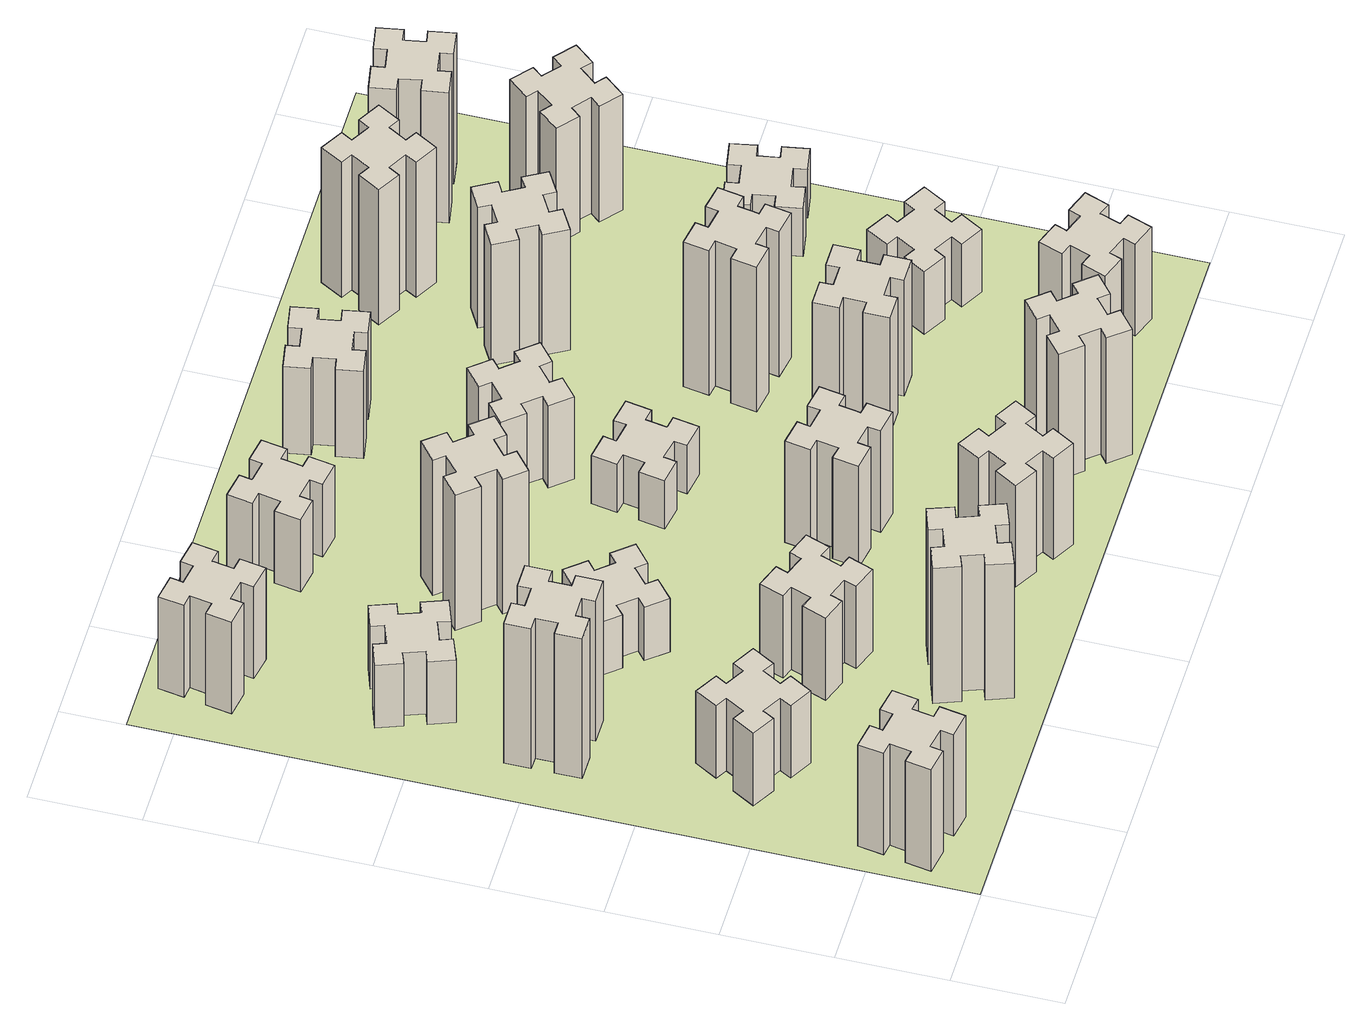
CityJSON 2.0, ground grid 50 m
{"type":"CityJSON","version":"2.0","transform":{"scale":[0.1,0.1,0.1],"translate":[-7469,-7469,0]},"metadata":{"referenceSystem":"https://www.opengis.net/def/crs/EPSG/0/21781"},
"CityObjects":{
"building1":{"type":"Building","attributes":{"class":"1000","function":"1000","usage":"1000","yearOfConstruction":2016,"roofType":"1000","measuredHeight":63,"storeysAboveGround":30,"storeysBelowGround":0},"geometry":[{"type":"Solid","lod":"1","boundaries":[[[[0,1,2,3,4,5,6,7,8,9,10,11,12,13,14,15,16,17,18,19]],[[17,16,20,21]],[[16,15,22,20]],[[15,14,23,22]],[[14,13,24,23]],[[13,12,25,24]],[[12,11,26,25]],[[11,10,27,26]],[[10,9,28,27]],[[9,8,29,28]],[[8,7,30,29]],[[7,6,31,30]],[[6,5,32,31]],[[5,4,33,32]],[[4,3,34,33]],[[3,2,35,34]],[[2,1,36,35]],[[1,0,37,36]],[[0,19,38,37]],[[19,18,39,38]],[[18,17,21,39]],[[24,25,26,27,28,29,30,31,32,33,34,35,36,37,38,39,21,20,22,23]]]]}]},
"building2":{"type":"Building","attributes":{"class":"1000","function":"1000","usage":"1000","yearOfConstruction":2016,"roofType":"1000","measuredHeight":45,"storeysAboveGround":30,"storeysBelowGround":0},"geometry":[{"type":"Solid","lod":"1","boundaries":[[[[40,41,42,43,44,45,46,47,48,49,50,51,52,53,54,55,56,57,58,59]],[[57,56,60,61]],[[56,55,62,60]],[[55,54,63,62]],[[54,53,64,63]],[[53,52,65,64]],[[52,51,66,65]],[[51,50,67,66]],[[50,49,68,67]],[[49,48,69,68]],[[48,47,70,69]],[[47,46,71,70]],[[46,45,72,71]],[[45,44,73,72]],[[44,43,74,73]],[[43,42,75,74]],[[42,41,76,75]],[[41,40,77,76]],[[40,59,78,77]],[[59,58,79,78]],[[58,57,61,79]],[[64,65,66,67,68,69,70,71,72,73,74,75,76,77,78,79,61,60,62,63]]]]}]},
"building3":{"type":"Building","attributes":{"class":"1000","function":"1000","usage":"1000","yearOfConstruction":2016,"roofType":"1000","measuredHeight":87,"storeysAboveGround":30,"storeysBelowGround":0},"geometry":[{"type":"Solid","lod":"1","boundaries":[[[[80,81,82,83,84,85,86,87,88,89,90,91,92,93,94,95,96,97,98,99]],[[97,96,100,101]],[[96,95,102,100]],[[95,94,103,102]],[[94,93,104,103]],[[93,92,105,104]],[[92,91,106,105]],[[91,90,107,106]],[[90,89,108,107]],[[89,88,109,108]],[[88,87,110,109]],[[87,86,111,110]],[[86,85,112,111]],[[85,84,113,112]],[[84,83,114,113]],[[83,82,115,114]],[[82,81,116,115]],[[81,80,117,116]],[[80,99,118,117]],[[99,98,119,118]],[[98,97,101,119]],[[104,105,106,107,108,109,110,111,112,113,114,115,116,117,118,119,101,100,102,103]]]]}]},
"building4":{"type":"Building","attributes":{"class":"1000","function":"1000","usage":"1000","yearOfConstruction":2016,"roofType":"1000","measuredHeight":39,"storeysAboveGround":30,"storeysBelowGround":0},"geometry":[{"type":"Solid","lod":"1","boundaries":[[[[120,121,122,123,124,125,126,127,128,129,130,131,132,133,134,135,136,137,138,139]],[[137,136,140,141]],[[136,135,142,140]],[[135,134,143,142]],[[134,133,144,143]],[[133,132,145,144]],[[132,131,146,145]],[[131,130,147,146]],[[130,129,148,147]],[[129,128,149,148]],[[128,127,150,149]],[[127,126,151,150]],[[126,125,152,151]],[[125,124,153,152]],[[124,123,154,153]],[[123,122,155,154]],[[122,121,156,155]],[[121,120,157,156]],[[120,139,158,157]],[[139,138,159,158]],[[138,137,141,159]],[[144,145,146,147,148,149,150,151,152,153,154,155,156,157,158,159,141,140,142,143]]]]}]},
"building5":{"type":"Building","attributes":{"class":"1000","function":"1000","usage":"1000","yearOfConstruction":2016,"roofType":"1000","measuredHeight":84,"storeysAboveGround":30,"storeysBelowGround":0},"geometry":[{"type":"Solid","lod":"1","boundaries":[[[[160,161,162,163,164,165,166,167,168,169,170,171,172,173,174,175,176,177,178,179]],[[177,176,180,181]],[[176,175,182,180]],[[175,174,183,182]],[[174,173,184,183]],[[173,172,185,184]],[[172,171,186,185]],[[171,170,187,186]],[[170,169,188,187]],[[169,168,189,188]],[[168,167,190,189]],[[167,166,191,190]],[[166,165,192,191]],[[165,164,193,192]],[[164,163,194,193]],[[163,162,195,194]],[[162,161,196,195]],[[161,160,197,196]],[[160,179,198,197]],[[179,178,199,198]],[[178,177,181,199]],[[184,185,186,187,188,189,190,191,192,193,194,195,196,197,198,199,181,180,182,183]]]]}]},
"building6":{"type":"Building","attributes":{"class":"1000","function":"1000","usage":"1000","yearOfConstruction":2016,"roofType":"1000","measuredHeight":57,"storeysAboveGround":30,"storeysBelowGround":0},"geometry":[{"type":"Solid","lod":"1","boundaries":[[[[200,201,202,203,204,205,206,207,208,209,210,211,212,213,214,215,216,217,218,219]],[[217,216,220,221]],[[216,215,222,220]],[[215,214,223,222]],[[214,213,224,223]],[[213,212,225,224]],[[212,211,226,225]],[[211,210,227,226]],[[210,209,228,227]],[[209,208,229,228]],[[208,207,230,229]],[[207,206,231,230]],[[206,205,232,231]],[[205,204,233,232]],[[204,203,234,233]],[[203,202,235,234]],[[202,201,236,235]],[[201,200,237,236]],[[200,219,238,237]],[[219,218,239,238]],[[218,217,221,239]],[[224,225,226,227,228,229,230,231,232,233,234,235,236,237,238,239,221,220,222,223]]]]}]},
"building7":{"type":"Building","attributes":{"class":"1000","function":"1000","usage":"1000","yearOfConstruction":2016,"roofType":"1000","measuredHeight":51,"storeysAboveGround":30,"storeysBelowGround":0},"geometry":[{"type":"Solid","lod":"1","boundaries":[[[[240,241,242,243,244,245,246,247,248,249,250,251,252,253,254,255,256,257,258,259]],[[257,256,260,261]],[[256,255,262,260]],[[255,254,263,262]],[[254,253,264,263]],[[253,252,265,264]],[[252,251,266,265]],[[251,250,267,266]],[[250,249,268,267]],[[249,248,269,268]],[[248,247,270,269]],[[247,246,271,270]],[[246,245,272,271]],[[245,244,273,272]],[[244,243,274,273]],[[243,242,275,274]],[[242,241,276,275]],[[241,240,277,276]],[[240,259,278,277]],[[259,258,279,278]],[[258,257,261,279]],[[264,265,266,267,268,269,270,271,272,273,274,275,276,277,278,279,261,260,262,263]]]]}]},
"building8":{"type":"Building","attributes":{"class":"1000","function":"1000","usage":"1000","yearOfConstruction":2016,"roofType":"1000","measuredHeight":33,"storeysAboveGround":30,"storeysBelowGround":0},"geometry":[{"type":"Solid","lod":"1","boundaries":[[[[280,281,282,283,284,285,286,287,288,289,290,291,292,293,294,295,296,297,298,299]],[[297,296,300,301]],[[296,295,302,300]],[[295,294,303,302]],[[294,293,304,303]],[[293,292,305,304]],[[292,291,306,305]],[[291,290,307,306]],[[290,289,308,307]],[[289,288,309,308]],[[288,287,310,309]],[[287,286,311,310]],[[286,285,312,311]],[[285,284,313,312]],[[284,283,314,313]],[[283,282,315,314]],[[282,281,316,315]],[[281,280,317,316]],[[280,299,318,317]],[[299,298,319,318]],[[298,297,301,319]],[[304,305,306,307,308,309,310,311,312,313,314,315,316,317,318,319,301,300,302,303]]]]}]},
"building9":{"type":"Building","attributes":{"class":"1000","function":"1000","usage":"1000","yearOfConstruction":2016,"roofType":"1000","measuredHeight":84,"storeysAboveGround":30,"storeysBelowGround":0},"geometry":[{"type":"Solid","lod":"1","boundaries":[[[[320,321,322,323,324,325,326,327,328,329,330,331,332,333,334,335,336,337,338,339]],[[337,336,340,341]],[[336,335,342,340]],[[335,334,343,342]],[[334,333,344,343]],[[333,332,345,344]],[[332,331,346,345]],[[331,330,347,346]],[[330,329,348,347]],[[329,328,349,348]],[[328,327,350,349]],[[327,326,351,350]],[[326,325,352,351]],[[325,324,353,352]],[[324,323,354,353]],[[323,322,355,354]],[[322,321,356,355]],[[321,320,357,356]],[[320,339,358,357]],[[339,338,359,358]],[[338,337,341,359]],[[344,345,346,347,348,349,350,351,352,353,354,355,356,357,358,359,341,340,342,343]]]]}]},
"building10":{"type":"Building","attributes":{"class":"1000","function":"1000","usage":"1000","yearOfConstruction":2016,"roofType":"1000","measuredHeight":63,"storeysAboveGround":30,"storeysBelowGround":0},"geometry":[{"type":"Solid","lod":"1","boundaries":[[[[360,361,362,363,364,365,366,367,368,369,370,371,372,373,374,375,376,377,378,379]],[[377,376,380,381]],[[376,375,382,380]],[[375,374,383,382]],[[374,373,384,383]],[[373,372,385,384]],[[372,371,386,385]],[[371,370,387,386]],[[370,369,388,387]],[[369,368,389,388]],[[368,367,390,389]],[[367,366,391,390]],[[366,365,392,391]],[[365,364,393,392]],[[364,363,394,393]],[[363,362,395,394]],[[362,361,396,395]],[[361,360,397,396]],[[360,379,398,397]],[[379,378,399,398]],[[378,377,381,399]],[[384,385,386,387,388,389,390,391,392,393,394,395,396,397,398,399,381,380,382,383]]]]}]},
"building11":{"type":"Building","attributes":{"class":"1000","function":"1000","usage":"1000","yearOfConstruction":2016,"roofType":"1000","measuredHeight":45,"storeysAboveGround":30,"storeysBelowGround":0},"geometry":[{"type":"Solid","lod":"1","boundaries":[[[[400,401,402,403,404,405,406,407,408,409,410,411,412,413,414,415,416,417,418,419]],[[417,416,420,421]],[[416,415,422,420]],[[415,414,423,422]],[[414,413,424,423]],[[413,412,425,424]],[[412,411,426,425]],[[411,410,427,426]],[[410,409,428,427]],[[409,408,429,428]],[[408,407,430,429]],[[407,406,431,430]],[[406,405,432,431]],[[405,404,433,432]],[[404,403,434,433]],[[403,402,435,434]],[[402,401,436,435]],[[401,400,437,436]],[[400,419,438,437]],[[419,418,439,438]],[[418,417,421,439]],[[424,425,426,427,428,429,430,431,432,433,434,435,436,437,438,439,421,420,422,423]]]]}]},
"building12":{"type":"Building","attributes":{"class":"1000","function":"1000","usage":"1000","yearOfConstruction":2016,"roofType":"1000","measuredHeight":63,"storeysAboveGround":30,"storeysBelowGround":0},"geometry":[{"type":"Solid","lod":"1","boundaries":[[[[440,441,442,443,444,445,446,447,448,449,450,451,452,453,454,455,456,457,458,459]],[[457,456,460,461]],[[456,455,462,460]],[[455,454,463,462]],[[454,453,464,463]],[[453,452,465,464]],[[452,451,466,465]],[[451,450,467,466]],[[450,449,468,467]],[[449,448,469,468]],[[448,447,470,469]],[[447,446,471,470]],[[446,445,472,471]],[[445,444,473,472]],[[444,443,474,473]],[[443,442,475,474]],[[442,441,476,475]],[[441,440,477,476]],[[440,459,478,477]],[[459,458,479,478]],[[458,457,461,479]],[[464,465,466,467,468,469,470,471,472,473,474,475,476,477,478,479,461,460,462,463]]]]}]},
"building13":{"type":"Building","attributes":{"class":"1000","function":"1000","usage":"1000","yearOfConstruction":2016,"roofType":"1000","measuredHeight":30,"storeysAboveGround":30,"storeysBelowGround":0},"geometry":[{"type":"Solid","lod":"1","boundaries":[[[[480,481,482,483,484,485,486,487,488,489,490,491,492,493,494,495,496,497,498,499]],[[497,496,500,501]],[[496,495,502,500]],[[495,494,503,502]],[[494,493,504,503]],[[493,492,505,504]],[[492,491,506,505]],[[491,490,507,506]],[[490,489,508,507]],[[489,488,509,508]],[[488,487,510,509]],[[487,486,511,510]],[[486,485,512,511]],[[485,484,513,512]],[[484,483,514,513]],[[483,482,515,514]],[[482,481,516,515]],[[481,480,517,516]],[[480,499,518,517]],[[499,498,519,518]],[[498,497,501,519]],[[504,505,506,507,508,509,510,511,512,513,514,515,516,517,518,519,501,500,502,503]]]]}]},
"building14":{"type":"Building","attributes":{"class":"1000","function":"1000","usage":"1000","yearOfConstruction":2016,"roofType":"1000","measuredHeight":51,"storeysAboveGround":30,"storeysBelowGround":0},"geometry":[{"type":"Solid","lod":"1","boundaries":[[[[520,521,522,523,524,525,526,527,528,529,530,531,532,533,534,535,536,537,538,539]],[[537,536,540,541]],[[536,535,542,540]],[[535,534,543,542]],[[534,533,544,543]],[[533,532,545,544]],[[532,531,546,545]],[[531,530,547,546]],[[530,529,548,547]],[[529,528,549,548]],[[528,527,550,549]],[[527,526,551,550]],[[526,525,552,551]],[[525,524,553,552]],[[524,523,554,553]],[[523,522,555,554]],[[522,521,556,555]],[[521,520,557,556]],[[520,539,558,557]],[[539,538,559,558]],[[538,537,541,559]],[[544,545,546,547,548,549,550,551,552,553,554,555,556,557,558,559,541,540,542,543]]]]}]},
"building15":{"type":"Building","attributes":{"class":"1000","function":"1000","usage":"1000","yearOfConstruction":2016,"roofType":"1000","measuredHeight":78,"storeysAboveGround":30,"storeysBelowGround":0},"geometry":[{"type":"Solid","lod":"1","boundaries":[[[[560,561,562,563,564,565,566,567,568,569,570,571,572,573,574,575,576,577,578,579]],[[577,576,580,581]],[[576,575,582,580]],[[575,574,583,582]],[[574,573,584,583]],[[573,572,585,584]],[[572,571,586,585]],[[571,570,587,586]],[[570,569,588,587]],[[569,568,589,588]],[[568,567,590,589]],[[567,566,591,590]],[[566,565,592,591]],[[565,564,593,592]],[[564,563,594,593]],[[563,562,595,594]],[[562,561,596,595]],[[561,560,597,596]],[[560,579,598,597]],[[579,578,599,598]],[[578,577,581,599]],[[584,585,586,587,588,589,590,591,592,593,594,595,596,597,598,599,581,580,582,583]]]]}]},
"building16":{"type":"Building","attributes":{"class":"1000","function":"1000","usage":"1000","yearOfConstruction":2016,"roofType":"1000","measuredHeight":54,"storeysAboveGround":30,"storeysBelowGround":0},"geometry":[{"type":"Solid","lod":"1","boundaries":[[[[600,601,602,603,604,605,606,607,608,609,610,611,612,613,614,615,616,617,618,619]],[[617,616,620,621]],[[616,615,622,620]],[[615,614,623,622]],[[614,613,624,623]],[[613,612,625,624]],[[612,611,626,625]],[[611,610,627,626]],[[610,609,628,627]],[[609,608,629,628]],[[608,607,630,629]],[[607,606,631,630]],[[606,605,632,631]],[[605,604,633,632]],[[604,603,634,633]],[[603,602,635,634]],[[602,601,636,635]],[[601,600,637,636]],[[600,619,638,637]],[[619,618,639,638]],[[618,617,621,639]],[[624,625,626,627,628,629,630,631,632,633,634,635,636,637,638,639,621,620,622,623]]]]}]},
"building17":{"type":"Building","attributes":{"class":"1000","function":"1000","usage":"1000","yearOfConstruction":2016,"roofType":"1000","measuredHeight":72,"storeysAboveGround":30,"storeysBelowGround":0},"geometry":[{"type":"Solid","lod":"1","boundaries":[[[[640,641,642,643,644,645,646,647,648,649,650,651,652,653,654,655,656,657,658,659]],[[657,656,660,661]],[[656,655,662,660]],[[655,654,663,662]],[[654,653,664,663]],[[653,652,665,664]],[[652,651,666,665]],[[651,650,667,666]],[[650,649,668,667]],[[649,648,669,668]],[[648,647,670,669]],[[647,646,671,670]],[[646,645,672,671]],[[645,644,673,672]],[[644,643,674,673]],[[643,642,675,674]],[[642,641,676,675]],[[641,640,677,676]],[[640,659,678,677]],[[659,658,679,678]],[[658,657,661,679]],[[664,665,666,667,668,669,670,671,672,673,674,675,676,677,678,679,661,660,662,663]]]]}]},
"building18":{"type":"Building","attributes":{"class":"1000","function":"1000","usage":"1000","yearOfConstruction":2016,"roofType":"1000","measuredHeight":90,"storeysAboveGround":30,"storeysBelowGround":0},"geometry":[{"type":"Solid","lod":"1","boundaries":[[[[680,681,682,683,684,685,686,687,688,689,690,691,692,693,694,695,696,697,698,699]],[[697,696,700,701]],[[696,695,702,700]],[[695,694,703,702]],[[694,693,704,703]],[[693,692,705,704]],[[692,691,706,705]],[[691,690,707,706]],[[690,689,708,707]],[[689,688,709,708]],[[688,687,710,709]],[[687,686,711,710]],[[686,685,712,711]],[[685,684,713,712]],[[684,683,714,713]],[[683,682,715,714]],[[682,681,716,715]],[[681,680,717,716]],[[680,699,718,717]],[[699,698,719,718]],[[698,697,701,719]],[[704,705,706,707,708,709,710,711,712,713,714,715,716,717,718,719,701,700,702,703]]]]}]},
"building19":{"type":"Building","attributes":{"class":"1000","function":"1000","usage":"1000","yearOfConstruction":2016,"roofType":"1000","measuredHeight":57,"storeysAboveGround":30,"storeysBelowGround":0},"geometry":[{"type":"Solid","lod":"1","boundaries":[[[[720,721,722,723,724,725,726,727,728,729,730,731,732,733,734,735,736,737,738,739]],[[737,736,740,741]],[[736,735,742,740]],[[735,734,743,742]],[[734,733,744,743]],[[733,732,745,744]],[[732,731,746,745]],[[731,730,747,746]],[[730,729,748,747]],[[729,728,749,748]],[[728,727,750,749]],[[727,726,751,750]],[[726,725,752,751]],[[725,724,753,752]],[[724,723,754,753]],[[723,722,755,754]],[[722,721,756,755]],[[721,720,757,756]],[[720,739,758,757]],[[739,738,759,758]],[[738,737,741,759]],[[744,745,746,747,748,749,750,751,752,753,754,755,756,757,758,759,741,740,742,743]]]]}]},
"building20":{"type":"Building","attributes":{"class":"1000","function":"1000","usage":"1000","yearOfConstruction":2016,"roofType":"1000","measuredHeight":75,"storeysAboveGround":30,"storeysBelowGround":0},"geometry":[{"type":"Solid","lod":"1","boundaries":[[[[760,761,762,763,764,765,766,767,768,769,770,771,772,773,774,775,776,777,778,779]],[[777,776,780,781]],[[776,775,782,780]],[[775,774,783,782]],[[774,773,784,783]],[[773,772,785,784]],[[772,771,786,785]],[[771,770,787,786]],[[770,769,788,787]],[[769,768,789,788]],[[768,767,790,789]],[[767,766,791,790]],[[766,765,792,791]],[[765,764,793,792]],[[764,763,794,793]],[[763,762,795,794]],[[762,761,796,795]],[[761,760,797,796]],[[760,779,798,797]],[[779,778,799,798]],[[778,777,781,799]],[[784,785,786,787,788,789,790,791,792,793,794,795,796,797,798,799,781,780,782,783]]]]}]},
"building21":{"type":"Building","attributes":{"class":"1000","function":"1000","usage":"1000","yearOfConstruction":2016,"roofType":"1000","measuredHeight":39,"storeysAboveGround":30,"storeysBelowGround":0},"geometry":[{"type":"Solid","lod":"1","boundaries":[[[[800,801,802,803,804,805,806,807,808,809,810,811,812,813,814,815,816,817,818,819]],[[817,816,820,821]],[[816,815,822,820]],[[815,814,823,822]],[[814,813,824,823]],[[813,812,825,824]],[[812,811,826,825]],[[811,810,827,826]],[[810,809,828,827]],[[809,808,829,828]],[[808,807,830,829]],[[807,806,831,830]],[[806,805,832,831]],[[805,804,833,832]],[[804,803,834,833]],[[803,802,835,834]],[[802,801,836,835]],[[801,800,837,836]],[[800,819,838,837]],[[819,818,839,838]],[[818,817,821,839]],[[824,825,826,827,828,829,830,831,832,833,834,835,836,837,838,839,821,820,822,823]]]]}]},
"building22":{"type":"Building","attributes":{"class":"1000","function":"1000","usage":"1000","yearOfConstruction":2016,"roofType":"1000","measuredHeight":84,"storeysAboveGround":30,"storeysBelowGround":0},"geometry":[{"type":"Solid","lod":"1","boundaries":[[[[840,841,842,843,844,845,846,847,848,849,850,851,852,853,854,855,856,857,858,859]],[[857,856,860,861]],[[856,855,862,860]],[[855,854,863,862]],[[854,853,864,863]],[[853,852,865,864]],[[852,851,866,865]],[[851,850,867,866]],[[850,849,868,867]],[[849,848,869,868]],[[848,847,870,869]],[[847,846,871,870]],[[846,845,872,871]],[[845,844,873,872]],[[844,843,874,873]],[[843,842,875,874]],[[842,841,876,875]],[[841,840,877,876]],[[840,859,878,877]],[[859,858,879,878]],[[858,857,861,879]],[[864,865,866,867,868,869,870,871,872,873,874,875,876,877,878,879,861,860,862,863]]]]}]},
"building23":{"type":"Building","attributes":{"class":"1000","function":"1000","usage":"1000","yearOfConstruction":2016,"roofType":"1000","measuredHeight":30,"storeysAboveGround":30,"storeysBelowGround":0},"geometry":[{"type":"Solid","lod":"1","boundaries":[[[[880,881,882,883,884,885,886,887,888,889,890,891,892,893,894,895,896,897,898,899]],[[897,896,900,901]],[[896,895,902,900]],[[895,894,903,902]],[[894,893,904,903]],[[893,892,905,904]],[[892,891,906,905]],[[891,890,907,906]],[[890,889,908,907]],[[889,888,909,908]],[[888,887,910,909]],[[887,886,911,910]],[[886,885,912,911]],[[885,884,913,912]],[[884,883,914,913]],[[883,882,915,914]],[[882,881,916,915]],[[881,880,917,916]],[[880,899,918,917]],[[899,898,919,918]],[[898,897,901,919]],[[904,905,906,907,908,909,910,911,912,913,914,915,916,917,918,919,901,900,902,903]]]]}]},
"building24":{"type":"Building","attributes":{"class":"1000","function":"1000","usage":"1000","yearOfConstruction":2016,"roofType":"1000","measuredHeight":72,"storeysAboveGround":30,"storeysBelowGround":0},"geometry":[{"type":"Solid","lod":"1","boundaries":[[[[920,921,922,923,924,925,926,927,928,929,930,931,932,933,934,935,936,937,938,939]],[[937,936,940,941]],[[936,935,942,940]],[[935,934,943,942]],[[934,933,944,943]],[[933,932,945,944]],[[932,931,946,945]],[[931,930,947,946]],[[930,929,948,947]],[[929,928,949,948]],[[928,927,950,949]],[[927,926,951,950]],[[926,925,952,951]],[[925,924,953,952]],[[924,923,954,953]],[[923,922,955,954]],[[922,921,956,955]],[[921,920,957,956]],[[920,939,958,957]],[[939,938,959,958]],[[938,937,941,959]],[[944,945,946,947,948,949,950,951,952,953,954,955,956,957,958,959,941,940,942,943]]]]}]},
"building25":{"type":"Building","attributes":{"class":"1000","function":"1000","usage":"1000","yearOfConstruction":2016,"roofType":"1000","measuredHeight":81,"storeysAboveGround":30,"storeysBelowGround":0},"geometry":[{"type":"Solid","lod":"1","boundaries":[[[[960,961,962,963,964,965,966,967,968,969,970,971,972,973,974,975,976,977,978,979]],[[977,976,980,981]],[[976,975,982,980]],[[975,974,983,982]],[[974,973,984,983]],[[973,972,985,984]],[[972,971,986,985]],[[971,970,987,986]],[[970,969,988,987]],[[969,968,989,988]],[[968,967,990,989]],[[967,966,991,990]],[[966,965,992,991]],[[965,964,993,992]],[[964,963,994,993]],[[963,962,995,994]],[[962,961,996,995]],[[961,960,997,996]],[[960,979,998,997]],[[979,978,999,998]],[[978,977,981,999]],[[984,985,986,987,988,989,990,991,992,993,994,995,996,997,998,999,981,980,982,983]]]]}]},
"landuse1":{"type":"LandUse","attributes":{"name":"plot1","function":"1010"},"geometry":[{"type":"MultiSurface","lod":"1","boundaries":[[[1000,1001,1002,1003]]]}]}
},
"vertices":[
[344,475,0],[245,492,0],[256,551,0],[137,572,0],[117,454,0],[176,444,0],[158,345,0],[99,356,0],[78,237,0],[197,217,0],[207,276,0],[305,258,0],[295,199,0],[413,178,0],[434,297,0],[375,307,0],[392,405,0],[451,395,0],[472,513,0],[354,534,0],[392,405,630],[451,395,630],[375,307,630],[434,297,630],[413,178,630],[295,199,630],[305,258,630],[207,276,630],[197,217,630],[78,237,630],[99,356,630],[158,345,630],[176,444,630],[117,454,630],[137,572,630],[256,551,630],[245,492,630],[344,475,630],[354,534,630],[472,513,630],
[546,1017,0],[596,1104,0],[648,1074,0],[708,1178,0],[604,1238,0],[574,1186,0],[487,1236,0],[517,1288,0],[413,1348,0],[353,1244,0],[405,1214,0],[355,1127,0],[303,1157,0],[243,1053,0],[347,993,0],[377,1045,0],[464,995,0],[434,943,0],[538,883,0],[598,987,0],[464,995,450],[434,943,450],[377,1045,450],[347,993,450],[243,1053,450],[303,1157,450],[355,1127,450],[405,1214,450],[353,1244,450],[413,1348,450],[517,1288,450],[487,1236,450],[574,1186,450],[604,1238,450],[708,1178,450],[648,1074,450],[596,1104,450],[546,1017,450],[598,987,450],[538,883,450],
[325,1845,0],[425,1845,0],[425,1785,0],[545,1785,0],[545,1905,0],[485,1905,0],[485,2005,0],[545,2005,0],[545,2125,0],[425,2125,0],[425,2065,0],[325,2065,0],[325,2125,0],[205,2125,0],[205,2005,0],[265,2005,0],[265,1905,0],[205,1905,0],[205,1785,0],[325,1785,0],[265,1905,870],[205,1905,870],[265,2005,870],[205,2005,870],[205,2125,870],[325,2125,870],[325,2065,870],[425,2065,870],[425,2125,870],[545,2125,870],[545,2005,870],[485,2005,870],[485,1905,870],[545,1905,870],[545,1785,870],[425,1785,870],[425,1845,870],[325,1845,870],[325,1785,870],[205,1785,870],
[596,2586,0],[562,2680,0],[618,2700,0],[577,2813,0],[464,2772,0],[485,2716,0],[391,2682,0],[370,2738,0],[257,2697,0],[299,2584,0],[355,2605,0],[389,2511,0],[333,2490,0],[374,2377,0],[487,2419,0],[466,2475,0],[560,2509,0],[580,2453,0],[693,2494,0],[652,2607,0],[560,2509,390],[580,2453,390],[466,2475,390],[487,2419,390],[374,2377,390],[333,2490,390],[389,2511,390],[355,2605,390],[299,2584,390],[257,2697,390],[370,2738,390],[391,2682,390],[485,2716,390],[464,2772,390],[577,2813,390],[618,2700,390],[562,2680,390],[596,2586,390],[652,2607,390],[693,2494,390],
[1095,385,0],[1129,291,0],[1073,270,0],[1114,157,0],[1227,199,0],[1206,255,0],[1300,289,0],[1320,233,0],[1433,274,0],[1392,387,0],[1336,366,0],[1302,460,0],[1358,480,0],[1317,593,0],[1204,552,0],[1225,496,0],[1131,462,0],[1110,518,0],[997,477,0],[1039,364,0],[1131,462,840],[1110,518,840],[1225,496,840],[1204,552,840],[1317,593,840],[1358,480,840],[1302,460,840],[1336,366,840],[1392,387,840],[1433,274,840],[1320,233,840],[1300,289,840],[1206,255,840],[1227,199,840],[1114,157,840],[1073,270,840],[1129,291,840],[1095,385,840],[1039,364,840],[997,477,840],
[475,3367,0],[492,3465,0],[551,3455,0],[572,3573,0],[454,3594,0],[444,3535,0],[345,3552,0],[356,3611,0],[237,3632,0],[217,3514,0],[276,3504,0],[258,3405,0],[199,3416,0],[178,3297,0],[297,3277,0],[307,3336,0],[405,3318,0],[395,3259,0],[513,3238,0],[534,3357,0],[405,3318,570],[395,3259,570],[307,3336,570],[297,3277,570],[178,3297,570],[199,3416,570],[258,3405,570],[276,3504,570],[217,3514,570],[237,3632,570],[356,3611,570],[345,3552,570],[444,3535,570],[454,3594,570],[572,3573,570],[551,3455,570],[492,3465,570],[475,3367,570],[534,3357,570],[513,3238,570],
[1029,1100,0],[995,1006,0],[939,1027,0],[897,914,0],[1010,873,0],[1031,929,0],[1125,895,0],[1104,839,0],[1217,797,0],[1258,910,0],[1202,931,0],[1236,1025,0],[1292,1004,0],[1333,1117,0],[1220,1158,0],[1200,1102,0],[1106,1136,0],[1127,1192,0],[1014,1233,0],[973,1120,0],[1106,1136,510],[1127,1192,510],[1200,1102,510],[1220,1158,510],[1333,1117,510],[1292,1004,510],[1236,1025,510],[1202,931,510],[1258,910,510],[1217,797,510],[1104,839,510],[1125,895,510],[1031,929,510],[1010,873,510],[897,914,510],[939,1027,510],[995,1006,510],[1029,1100,510],[973,1120,510],[1014,1233,510],
[899,1823,0],[963,1746,0],[917,1708,0],[994,1616,0],[1086,1693,0],[1048,1739,0],[1124,1803,0],[1163,1757,0],[1255,1834,0],[1178,1926,0],[1132,1888,0],[1067,1964,0],[1113,2003,0],[1036,2095,0],[944,2018,0],[983,1972,0],[906,1907,0],[868,1953,0],[776,1876,0],[853,1784,0],[906,1907,330],[868,1953,330],[983,1972,330],[944,2018,330],[1036,2095,330],[1113,2003,330],[1067,1964,330],[1132,1888,330],[1178,1926,330],[1255,1834,330],[1163,1757,330],[1124,1803,330],[1048,1739,330],[1086,1693,330],[994,1616,330],[917,1708,330],[963,1746,330],[899,1823,330],[853,1784,330],[776,1876,330],
[1232,2528,0],[1167,2604,0],[1213,2643,0],[1136,2735,0],[1044,2658,0],[1083,2612,0],[1006,2547,0],[968,2593,0],[876,2516,0],[953,2424,0],[999,2463,0],[1063,2386,0],[1017,2348,0],[1094,2256,0],[1186,2333,0],[1148,2379,0],[1224,2443,0],[1263,2397,0],[1355,2474,0],[1278,2566,0],[1224,2443,840],[1263,2397,840],[1148,2379,840],[1186,2333,840],[1094,2256,840],[1017,2348,840],[1063,2386,840],[999,2463,840],[953,2424,840],[876,2516,840],[968,2593,840],[1006,2547,840],[1083,2612,840],[1044,2658,840],[1136,2735,840],[1213,2643,840],[1167,2604,840],[1232,2528,840],[1278,2566,840],[1355,2474,840],
[2026,277,0],[2076,364,0],[2128,334,0],[2188,438,0],[2084,498,0],[2054,446,0],[1967,496,0],[1997,548,0],[1893,608,0],[1833,504,0],[1885,474,0],[1835,387,0],[1783,417,0],[1723,313,0],[1827,253,0],[1857,305,0],[1944,255,0],[1914,203,0],[2018,143,0],[2078,247,0],[1944,255,630],[1914,203,630],[1857,305,630],[1827,253,630],[1723,313,630],[1783,417,630],[1835,387,630],[1885,474,630],[1833,504,630],[1893,608,630],[1997,548,630],[1967,496,630],[2054,446,630],[2084,498,630],[2188,438,630],[2128,334,630],[2076,364,630],[2026,277,630],[2078,247,630],[2018,143,630],
[1215,3267,0],[1232,3365,0],[1291,3355,0],[1312,3473,0],[1194,3494,0],[1184,3435,0],[1085,3452,0],[1096,3511,0],[977,3532,0],[957,3414,0],[1016,3404,0],[998,3305,0],[939,3316,0],[918,3197,0],[1037,3177,0],[1047,3236,0],[1145,3218,0],[1135,3159,0],[1253,3138,0],[1274,3257,0],[1145,3218,450],[1135,3159,450],[1047,3236,450],[1037,3177,450],[918,3197,450],[939,3316,450],[998,3305,450],[1016,3404,450],[957,3414,450],[977,3532,450],[1096,3511,450],[1085,3452,450],[1184,3435,450],[1194,3494,450],[1312,3473,450],[1291,3355,450],[1232,3365,450],[1215,3267,450],[1274,3257,450],[1253,3138,450],
[1787,1016,0],[1885,998,0],[1875,939,0],[1993,918,0],[2014,1037,0],[1955,1047,0],[1972,1145,0],[2031,1135,0],[2052,1253,0],[1934,1274,0],[1924,1215,0],[1825,1232,0],[1836,1291,0],[1717,1312,0],[1697,1194,0],[1756,1184,0],[1738,1085,0],[1679,1096,0],[1658,977,0],[1777,957,0],[1738,1085,630],[1679,1096,630],[1756,1184,630],[1697,1194,630],[1717,1312,630],[1836,1291,630],[1825,1232,630],[1924,1215,630],[1934,1274,630],[2052,1253,630],[2031,1135,630],[1972,1145,630],[1955,1047,630],[2014,1037,630],[1993,918,630],[1875,939,630],[1885,998,630],[1787,1016,630],[1777,957,630],[1658,977,630],
[1787,1856,0],[1885,1838,0],[1875,1779,0],[1993,1758,0],[2014,1877,0],[1955,1887,0],[1972,1985,0],[2031,1975,0],[2052,2093,0],[1934,2114,0],[1924,2055,0],[1825,2072,0],[1836,2131,0],[1717,2152,0],[1697,2034,0],[1756,2024,0],[1738,1925,0],[1679,1936,0],[1658,1817,0],[1777,1797,0],[1738,1925,300],[1679,1936,300],[1756,2024,300],[1697,2034,300],[1717,2152,300],[1836,2131,300],[1825,2072,300],[1924,2055,300],[1934,2114,300],[2052,2093,300],[2031,1975,300],[1972,1985,300],[1955,1887,300],[2014,1877,300],[1993,1758,300],[1875,1779,300],[1885,1838,300],[1787,1856,300],[1777,1797,300],[1658,1817,300],
[1888,2379,0],[1964,2443,0],[2003,2397,0],[2095,2474,0],[2018,2566,0],[1972,2528,0],[1907,2604,0],[1953,2643,0],[1876,2735,0],[1784,2658,0],[1823,2612,0],[1746,2547,0],[1708,2593,0],[1616,2516,0],[1693,2424,0],[1739,2463,0],[1803,2386,0],[1757,2348,0],[1834,2256,0],[1926,2333,0],[1803,2386,510],[1757,2348,510],[1739,2463,510],[1693,2424,510],[1616,2516,510],[1708,2593,510],[1746,2547,510],[1823,2612,510],[1784,2658,510],[1876,2735,510],[1953,2643,510],[1907,2604,510],[1972,2528,510],[2018,2566,510],[2095,2474,510],[2003,2397,510],[1964,2443,510],[1888,2379,510],[1926,2333,510],[1834,2256,510],
[2479,243,0],[2543,166,0],[2497,128,0],[2574,36,0],[2666,113,0],[2628,159,0],[2704,223,0],[2743,177,0],[2835,254,0],[2758,346,0],[2712,308,0],[2647,384,0],[2693,423,0],[2616,515,0],[2524,438,0],[2563,392,0],[2486,327,0],[2448,373,0],[2356,296,0],[2433,204,0],[2486,327,780],[2448,373,780],[2563,392,780],[2524,438,780],[2616,515,780],[2693,423,780],[2647,384,780],[2712,308,780],[2758,346,780],[2835,254,780],[2743,177,780],[2704,223,780],[2628,159,780],[2666,113,780],[2574,36,780],[2497,128,780],[2543,166,780],[2479,243,780],[2433,204,780],[2356,296,780],
[1885,3452,0],[1787,3435,0],[1777,3494,0],[1658,3473,0],[1679,3355,0],[1738,3365,0],[1756,3267,0],[1697,3257,0],[1717,3138,0],[1836,3159,0],[1825,3218,0],[1924,3236,0],[1934,3177,0],[2052,3197,0],[2031,3316,0],[1972,3305,0],[1955,3404,0],[2014,3414,0],[1993,3532,0],[1875,3511,0],[1955,3404,540],[2014,3414,540],[1972,3305,540],[2031,3316,540],[2052,3197,540],[1934,3177,540],[1924,3236,540],[1825,3218,540],[1836,3159,540],[1717,3138,540],[1697,3257,540],[1756,3267,540],[1738,3365,540],[1679,3355,540],[1658,3473,540],[1777,3494,540],[1787,3435,540],[1885,3452,540],[1875,3511,540],[1993,3532,540],
[2545,1105,0],[2645,1105,0],[2645,1045,0],[2765,1045,0],[2765,1165,0],[2705,1165,0],[2705,1265,0],[2765,1265,0],[2765,1385,0],[2645,1385,0],[2645,1325,0],[2545,1325,0],[2545,1385,0],[2425,1385,0],[2425,1265,0],[2485,1265,0],[2485,1165,0],[2425,1165,0],[2425,1045,0],[2545,1045,0],[2485,1165,720],[2425,1165,720],[2485,1265,720],[2425,1265,720],[2425,1385,720],[2545,1385,720],[2545,1325,720],[2645,1325,720],[2645,1385,720],[2765,1385,720],[2765,1265,720],[2705,1265,720],[2705,1165,720],[2765,1165,720],[2765,1045,720],[2645,1045,720],[2645,1105,720],[2545,1105,720],[2545,1045,720],[2425,1045,720],
[2496,1824,0],[2478,1725,0],[2419,1736,0],[2398,1617,0],[2517,1597,0],[2527,1656,0],[2625,1638,0],[2615,1579,0],[2733,1558,0],[2754,1677,0],[2695,1687,0],[2712,1785,0],[2771,1775,0],[2792,1893,0],[2674,1914,0],[2664,1855,0],[2565,1872,0],[2576,1931,0],[2457,1952,0],[2437,1834,0],[2565,1872,900],[2576,1931,900],[2664,1855,900],[2674,1914,900],[2792,1893,900],[2771,1775,900],[2712,1785,900],[2695,1687,900],[2754,1677,900],[2733,1558,900],[2615,1579,900],[2625,1638,900],[2527,1656,900],[2517,1597,900],[2398,1617,900],[2419,1736,900],[2478,1725,900],[2496,1824,900],[2437,1834,900],[2457,1952,900],
[3322,291,0],[3356,385,0],[3412,364,0],[3453,477,0],[3340,518,0],[3320,462,0],[3226,496,0],[3247,552,0],[3134,593,0],[3093,480,0],[3149,460,0],[3115,366,0],[3059,387,0],[3017,274,0],[3130,233,0],[3151,289,0],[3245,255,0],[3224,199,0],[3337,157,0],[3378,270,0],[3245,255,570],[3224,199,570],[3151,289,570],[3130,233,570],[3017,274,570],[3059,387,570],[3115,366,570],[3149,460,570],[3093,480,570],[3134,593,570],[3247,552,570],[3226,496,570],[3320,462,570],[3340,518,570],[3453,477,570],[3412,364,570],[3356,385,570],[3322,291,570],[3378,270,570],[3337,157,570],
[2716,2707,0],[2666,2794,0],[2718,2824,0],[2658,2928,0],[2554,2868,0],[2584,2816,0],[2497,2766,0],[2467,2818,0],[2363,2758,0],[2423,2654,0],[2475,2684,0],[2525,2597,0],[2473,2567,0],[2533,2463,0],[2637,2523,0],[2607,2575,0],[2694,2625,0],[2724,2573,0],[2828,2633,0],[2768,2737,0],[2694,2625,750],[2724,2573,750],[2607,2575,750],[2637,2523,750],[2533,2463,750],[2473,2567,750],[2525,2597,750],[2475,2684,750],[2423,2654,750],[2363,2758,750],[2467,2818,750],[2497,2766,750],[2584,2816,750],[2554,2868,750],[2658,2928,750],[2718,2824,750],[2666,2794,750],[2716,2707,750],[2768,2737,750],[2828,2633,750],
[3137,1045,0],[3224,995,0],[3194,943,0],[3298,883,0],[3358,987,0],[3306,1017,0],[3356,1104,0],[3408,1074,0],[3468,1178,0],[3364,1238,0],[3334,1186,0],[3247,1236,0],[3277,1288,0],[3173,1348,0],[3113,1244,0],[3165,1214,0],[3115,1127,0],[3063,1157,0],[3003,1053,0],[3107,993,0],[3115,1127,390],[3063,1157,390],[3165,1214,390],[3113,1244,390],[3173,1348,390],[3277,1288,390],[3247,1236,390],[3334,1186,390],[3364,1238,390],[3468,1178,390],[3408,1074,390],[3356,1104,390],[3306,1017,390],[3358,987,390],[3298,883,390],[3194,943,390],[3224,995,390],[3137,1045,390],[3107,993,390],[3003,1053,390],
[2625,3434,0],[2575,3347,0],[2523,3377,0],[2463,3273,0],[2567,3213,0],[2597,3265,0],[2684,3215,0],[2654,3163,0],[2758,3103,0],[2818,3207,0],[2766,3237,0],[2816,3324,0],[2868,3294,0],[2928,3398,0],[2824,3458,0],[2794,3406,0],[2707,3456,0],[2737,3508,0],[2633,3568,0],[2573,3464,0],[2707,3456,840],[2737,3508,840],[2794,3406,840],[2824,3458,840],[2928,3398,840],[2868,3294,840],[2816,3324,840],[2766,3237,840],[2818,3207,840],[2758,3103,840],[2654,3163,840],[2684,3215,840],[2597,3265,840],[2567,3213,840],[2463,3273,840],[2523,3377,840],[2575,3347,840],[2625,3434,840],[2573,3464,840],[2633,3568,840],
[3552,1825,0],[3535,1924,0],[3594,1934,0],[3573,2052,0],[3455,2031,0],[3465,1972,0],[3367,1955,0],[3357,2014,0],[3238,1993,0],[3259,1875,0],[3318,1885,0],[3336,1787,0],[3277,1777,0],[3297,1658,0],[3416,1679,0],[3405,1738,0],[3504,1756,0],[3514,1697,0],[3632,1717,0],[3611,1836,0],[3504,1756,300],[3514,1697,300],[3405,1738,300],[3416,1679,300],[3297,1658,300],[3277,1777,300],[3336,1787,300],[3318,1885,300],[3259,1875,300],[3238,1993,300],[3357,2014,300],[3367,1955,300],[3465,1972,300],[3455,2031,300],[3573,2052,300],[3594,1934,300],[3535,1924,300],[3552,1825,300],[3611,1836,300],[3632,1717,300],
[3226,2643,0],[3303,2579,0],[3264,2533,0],[3356,2456,0],[3433,2548,0],[3387,2586,0],[3452,2663,0],[3498,2624,0],[3575,2716,0],[3483,2793,0],[3444,2747,0],[3368,2812,0],[3406,2858,0],[3314,2935,0],[3237,2843,0],[3283,2804,0],[3219,2728,0],[3173,2766,0],[3096,2674,0],[3188,2597,0],[3219,2728,720],[3173,2766,720],[3283,2804,720],[3237,2843,720],[3314,2935,720],[3406,2858,720],[3368,2812,720],[3444,2747,720],[3483,2793,720],[3575,2716,720],[3498,2624,720],[3452,2663,720],[3387,2586,720],[3433,2548,720],[3356,2456,720],[3264,2533,720],[3303,2579,720],[3226,2643,720],[3188,2597,720],[3096,2674,720],
[3205,3218,0],[3304,3236,0],[3314,3177,0],[3432,3197,0],[3411,3316,0],[3352,3305,0],[3335,3404,0],[3394,3414,0],[3373,3532,0],[3255,3511,0],[3265,3452,0],[3167,3435,0],[3157,3494,0],[3038,3473,0],[3059,3355,0],[3118,3365,0],[3136,3267,0],[3077,3257,0],[3097,3138,0],[3216,3159,0],[3136,3267,810],[3077,3257,810],[3118,3365,810],[3059,3355,810],[3038,3473,810],[3157,3494,810],[3167,3435,810],[3265,3452,810],[3255,3511,810],[3373,3532,810],[3394,3414,810],[3335,3404,810],[3352,3305,810],[3411,3316,810],[3432,3197,810],[3314,3177,810],[3304,3236,810],[3205,3218,810],[3216,3159,810],[3097,3138,810],
[5,3705,0],[3705,3705,0],[3705,5,0],[5,5,0]
]}
